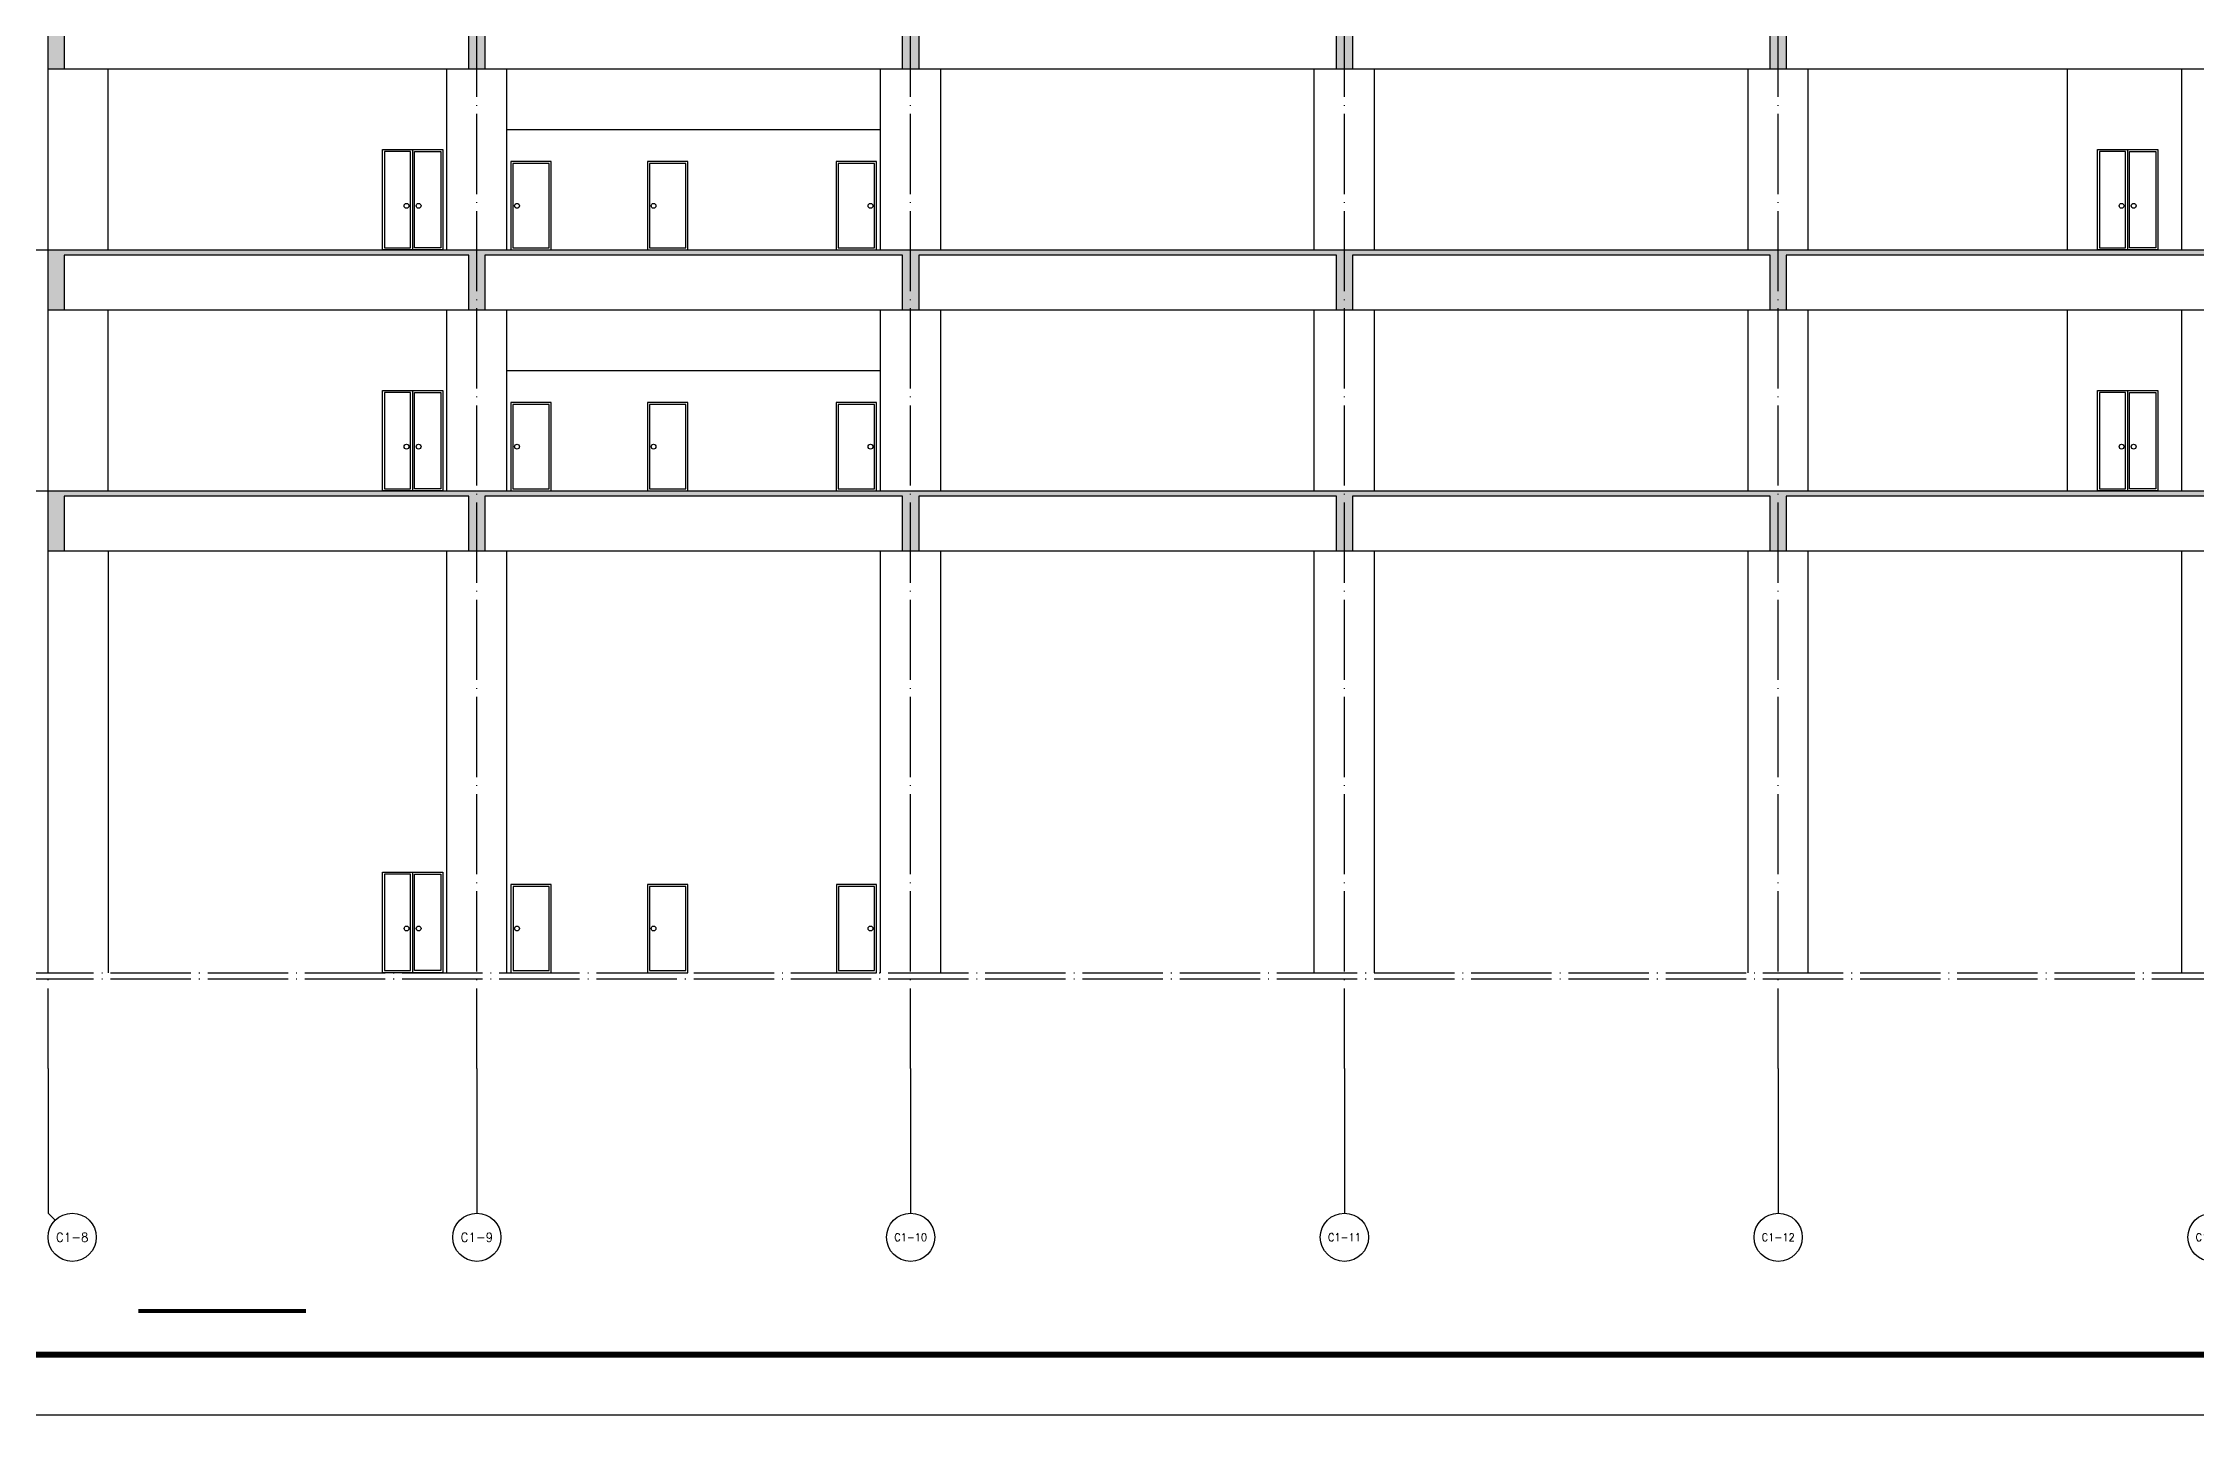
# Model space of a CAD drawing. Extents: x 6843040 to 15500510, y -6507076 to -4940511.
# Drawn here: x 7990571 to 8044196, y -5959321 to -5925153 of the extents above; entities that cross this region are included whole.
import ezdxf
from ezdxf.enums import TextEntityAlignment as Align

# ---------------------------------------------------------------- set-up
doc = ezdxf.new("R2010")
doc.units = 0
doc.header["$LTSCALE"] = 1000
doc.header["$MEASUREMENT"] = 0
doc.linetypes.add('DOTE', pattern=[2.42, 2, -0.2, 0.02, -0.2])
for name, color, linetype in [('AXIS', 3, 'Continuous'), ('AXIS_TEXT', 7, 'Continuous'), ('COLUMN', 10, 'Continuous'), ('DIM_SYMB', 3, 'Continuous'), ('DOTE', 8, 'DOTE'), ('E_LINE_4', 5, 'Continuous'), ('E_LINE_6', 11, 'Continuous'), ('PUB_HACTH', 8, 'Continuous'), ('PUB_TITLE', 4, 'Continuous')]:
    doc.layers.add(name, color=color, linetype=linetype)
doc.styles.add('_TCH_AXIS', font='COMPLEX', dxfattribs={"bigfont": 'GBCBIG'})
doc.styles.add('COMPLEX', font='COMPLEX')

# ---------------------------------------------------------------- blocks, each defined once
blk = doc.blocks.new('z')
at = {"layer": 'E_LINE_4'}
for points in [[(7778397, -5908821), (7714122, -5908821)], [(7714122, -5913321), (7714122, -5908821)], [(7715622, -5913321), (7715622, -5908821)], [(7724047, -5913321), (7724047, -5908821)], [(7725547, -5913321), (7725547, -5908821)], [(7734847, -5913321), (7734847, -5908821)], [(7736347, -5913321), (7736347, -5908821)], [(7745647, -5913321), (7745647, -5908821)], [(7747147, -5913321), (7747147, -5908821)], [(7756447, -5913321), (7756447, -5908821)], [(7757947, -5913321), (7757947, -5908821)], [(7767247, -5913321), (7767247, -5908821)]]:
    blk.add_lwpolyline(points, dxfattribs=at)
blk = doc.blocks.new('m')
at = {"layer": 'E_LINE_6'}
for points in [[(7764397, -5923321), (7764397, -5918821)], [(7723197, -5920821), (7723197, -5923321)], [(7765897, -5920821), (7765897, -5923321)]]:
    blk.add_lwpolyline(points, dxfattribs=at)
for points in [[(7722447, -5923321), (7722447, -5920821), (7723947, -5920821), (7723947, -5923321)], [(7723147, -5920871), (7722497, -5920871), (7722497, -5923271), (7723147, -5923271)], [(7723247, -5920871), (7723897, -5920871), (7723897, -5923271), (7723247, -5923271)], [(7725647, -5923321), (7726647, -5923321), (7726647, -5921121), (7725647, -5921121)], [(7725697, -5923271), (7726597, -5923271), (7726597, -5921171), (7725697, -5921171)], [(7729047, -5923321), (7730047, -5923321), (7730047, -5921121), (7729047, -5921121)], [(7729097, -5923271), (7729997, -5923271), (7729997, -5921171), (7729097, -5921171)], [(7733747, -5923321), (7734747, -5923321), (7734747, -5921121), (7733747, -5921121)], [(7733797, -5923271), (7734697, -5923271), (7734697, -5921171), (7733797, -5921171)], [(7765147, -5923321), (7765147, -5920821), (7766647, -5920821), (7766647, -5923321)], [(7765847, -5920871), (7765197, -5920871), (7765197, -5923271), (7765847, -5923271)], [(7765947, -5920871), (7766597, -5920871), (7766597, -5923271), (7765947, -5923271)]]:
    blk.add_lwpolyline(points, close=True, dxfattribs=at)
for centre in [(7723047, -5922221), (7723347, -5922221), (7725797, -5922221), (7729197, -5922221), (7734597, -5922221), (7765747, -5922221), (7766047, -5922221)]:
    blk.add_circle(centre, 60, dxfattribs=at)
blk = doc.blocks.new('_AXISO')
blk.add_circle((0, 0), 0.5)
at = {"layer": 'AXIS_TEXT', "style": 'COMPLEX', "width": 1.041667}
blk.add_attdef('A', text='', height=0.56, dxfattribs=at).set_placement((-0.25, -0.28), (0.25, -0.28), align=Align.FIT)

msp = doc.modelspace()

# ---------------------------------------------------------------- hatches: boundary and pattern name
at = {"layer": 'PUB_HACTH'}
h = msp.add_hatch(color=256, dxfattribs=at)
h.dxf.hatch_style = 1
h.paths.add_polyline_path([(8055371.1, -5912305.5), (8055371.1, -5913805.5), (8054971.1, -5913805.5), (8054971.1, -5912435.5), (8044771.1, -5912435.5), (8044771.1, -5913805.5), (8044371.1, -5913805.5), (8044371.1, -5912435.5), (8033971.1, -5912435.5), (8033971.1, -5913805.5), (8033571.1, -5913805.5), (8033571.1, -5912435.5), (8023171.1, -5912435.5), (8023171.1, -5913805.5), (8022771.1, -5913805.5), (8022771.1, -5912435.5), (8012371.1, -5912435.5), (8012371.1, -5913805.5), (8011971.1, -5913805.5), (8011971.1, -5912435.5), (8001571.1, -5912435.5), (8001571.1, -5913805.5), (8001171.1, -5913805.5), (8001171.1, -5912435.5), (7991096.1, -5912435.5), (7991096.1, -5913805.5), (7990696.1, -5913805.5), (7990696.1, -5912305.5)])
edge = h.paths.add_edge_path()
edge.add_line((7930571.1, -5918305.5), (7930571.1, -5913805.5))
edge = h.paths.add_edge_path()
edge.add_line((7926171.1, -5913805.5), (7990446.1, -5913805.5))
edge = h.paths.add_edge_path()
edge.add_line((8043821.1, -5918305.5), (8043821.1, -5913805.5))
edge = h.paths.add_edge_path()
edge.add_line((8045321.1, -5918305.5), (8045321.1, -5913805.5))
edge = h.paths.add_edge_path(flags=16)
edge.add_line((8054971.1, -5913805.5), (7990696.1, -5913805.5))
edge = h.paths.add_edge_path()
edge.add_line((8033021.1, -5918305.5), (8033021.1, -5913805.5))
edge = h.paths.add_edge_path()
edge.add_line((8034521.1, -5918305.5), (8034521.1, -5913805.5))
edge = h.paths.add_edge_path()
edge.add_line((8022221.1, -5918305.5), (8022221.1, -5913805.5))
edge = h.paths.add_edge_path()
edge.add_line((8023721.1, -5918305.5), (8023721.1, -5913805.5))
edge = h.paths.add_edge_path()
edge.add_line((8011421.1, -5918305.5), (8011421.1, -5913805.5))
edge = h.paths.add_edge_path()
edge.add_line((8012921.1, -5918305.5), (8012921.1, -5913805.5))
edge = h.paths.add_edge_path()
edge.add_line((8000621.1, -5918305.5), (8000621.1, -5913805.5))
edge = h.paths.add_edge_path()
edge.add_line((8002121.1, -5918305.5), (8002121.1, -5913805.5))
edge = h.paths.add_edge_path()
edge.add_line((7990696.1, -5918305.5), (7990696.1, -5913805.5))
edge = h.paths.add_edge_path()
edge.add_line((7992196.1, -5918305.5), (7992196.1, -5913805.5))
edge = h.paths.add_edge_path()
edge.add_line((7988946.1, -5918305.5), (7988946.1, -5913805.5))
edge = h.paths.add_edge_path()
edge.add_line((7990446.1, -5918305.5), (7990446.1, -5913805.5))
edge = h.paths.add_edge_path()
edge.add_line((7979021.1, -5918305.5), (7979021.1, -5913805.5))
edge = h.paths.add_edge_path()
edge.add_line((7980521.1, -5918305.5), (7980521.1, -5913805.5))
edge = h.paths.add_edge_path()
edge.add_line((7968221.1, -5918305.5), (7968221.1, -5913805.5))
edge = h.paths.add_edge_path()
edge.add_line((7969721.1, -5918305.5), (7969721.1, -5913805.5))
edge = h.paths.add_edge_path()
edge.add_line((7957421.1, -5918305.5), (7957421.1, -5913805.5))
edge = h.paths.add_edge_path()
edge.add_line((7958921.1, -5918305.5), (7958921.1, -5913805.5))
edge = h.paths.add_edge_path()
edge.add_line((7946621.1, -5918305.5), (7946621.1, -5913805.5))
edge = h.paths.add_edge_path()
edge.add_line((7948121.1, -5918305.5), (7948121.1, -5913805.5))
edge = h.paths.add_edge_path()
edge.add_line((7935821.1, -5918305.5), (7935821.1, -5913805.5))
edge = h.paths.add_edge_path()
edge.add_line((7937321.1, -5918305.5), (7937321.1, -5913805.5))
edge = h.paths.add_edge_path()
edge.add_line((8053871.1, -5918305.5), (8053871.1, -5913805.5))
edge = h.paths.add_edge_path()
edge.add_line((8055371.1, -5918305.5), (8055371.1, -5913805.5))
h.paths.add_polyline_path([(8055371.1, -5918305.5), (8055371.1, -5918455.5), (8056671.1, -5918455.5), (8056671.1, -5918105.5), (8056871.1, -5918105.5), (8056871.1, -5920305.5), (8056571.1, -5920305.5), (8056571.1, -5918585.5), (8055371.1, -5918585.5), (8055371.1, -5919805.5), (8054971.1, -5919805.5), (8054971.1, -5918435.5), (8044771.1, -5918435.5), (8044771.1, -5919805.5), (8044371.1, -5919805.5), (8044371.1, -5918435.5), (8033971.1, -5918435.5), (8033971.1, -5919805.5), (8033571.1, -5919805.5), (8033571.1, -5918435.5), (8023171.1, -5918435.5), (8023171.1, -5919805.5), (8022771.1, -5919805.5), (8022771.1, -5918435.5), (8012371.1, -5918435.5), (8012371.1, -5919805.5), (8011971.1, -5919805.5), (8011971.1, -5918435.5), (8001571.1, -5918435.5), (8001571.1, -5919805.5), (8001171.1, -5919805.5), (8001171.1, -5918435.5), (7991096.1, -5918435.5), (7991096.1, -5919805.5), (7990696.1, -5919805.5), (7990696.1, -5918305.5)])
h.paths.add_polyline_path([(8056371.1, -5924305.5), (8056671.1, -5924305.5), (8056671.1, -5925305.5), (8056371.1, -5925305.5), (8056371.1, -5924435.5), (8055371.1, -5924435.5), (8055371.1, -5925805.5), (8054971.1, -5925805.5), (8054971.1, -5924435.5), (8044771.1, -5924435.5), (8044771.1, -5925805.5), (8044371.1, -5925805.5), (8044371.1, -5924435.5), (8033971.1, -5924435.5), (8033971.1, -5925805.5), (8033571.1, -5925805.5), (8033571.1, -5924435.5), (8023171.1, -5924435.5), (8023171.1, -5925805.5), (8022771.1, -5925805.5), (8022771.1, -5924435.5), (8012371.1, -5924435.5), (8012371.1, -5925805.5), (8011971.1, -5925805.5), (8011971.1, -5924435.5), (8001571.1, -5924435.5), (8001571.1, -5925805.5), (8001171.1, -5925805.5), (8001171.1, -5924435.5), (7991096.1, -5924435.5), (7991096.1, -5925805.5), (7990696.1, -5925805.5), (7990696.1, -5924305.5)])
h.paths.add_polyline_path([(8056371.1, -5930305.5), (8056671.1, -5930305.5), (8056671.1, -5931305.5), (8056371.1, -5931305.5), (8056371.1, -5930435.5), (8055371.1, -5930435.5), (8055371.1, -5931805.5), (8054971.1, -5931805.5), (8054971.1, -5930435.5), (8044771.1, -5930435.5), (8044771.1, -5931805.5), (8044371.1, -5931805.5), (8044371.1, -5930435.5), (8033971.1, -5930435.5), (8033971.1, -5931805.5), (8033571.1, -5931805.5), (8033571.1, -5930435.5), (8023171.1, -5930435.5), (8023171.1, -5931805.5), (8022771.1, -5931805.5), (8022771.1, -5930435.5), (8012371.1, -5930435.5), (8012371.1, -5931805.5), (8011971.1, -5931805.5), (8011971.1, -5930435.5), (8001571.1, -5930435.5), (8001571.1, -5931805.5), (8001171.1, -5931805.5), (8001171.1, -5930435.5), (7991096.1, -5930435.5), (7991096.1, -5931805.5), (7990696.1, -5931805.5), (7990696.1, -5930305.5)])
h.paths.add_polyline_path([(7990696.1, -5936305.5), (8056671.1, -5936305.5), (8056671.1, -5936105.5), (8056871.1, -5936105.5), (8056871.1, -5937805.5), (8056671.1, -5937805.5), (8056671.1, -5936435.5), (8055371.1, -5936435.5), (8055371.1, -5937805.5), (8054971.1, -5937805.5), (8054971.1, -5936435.5), (8044771.1, -5936435.5), (8044771.1, -5937805.5), (8044371.1, -5937805.5), (8044371.1, -5936435.5), (8033971.1, -5936435.5), (8033971.1, -5937805.5), (8033571.1, -5937805.5), (8033571.1, -5936435.5), (8023171.1, -5936435.5), (8023171.1, -5937805.5), (8022771.1, -5937805.5), (8022771.1, -5936435.5), (8012371.1, -5936435.5), (8012371.1, -5937805.5), (8011971.1, -5937805.5), (8011971.1, -5936435.5), (8001571.1, -5936435.5), (8001571.1, -5937805.5), (8001171.1, -5937805.5), (8001171.1, -5936435.5), (7991096.1, -5936435.5), (7991096.1, -5937805.5), (7990696.1, -5937805.5)])

# ---------------------------------------------------------------- linework, layer by layer
at = {"layer": 'AXIS'}
for p, q in [((7990696.1, -5950696.1), (7990696.1, -5954295.8)), ((8001371.1, -5950696.1), (8001371.1, -5954295.8)), ((8012171.1, -5950696.1), (8012171.1, -5954295.8)), ((8022971.1, -5950696.1), (8022971.1, -5954295.8)), ((8033771.1, -5950696.1), (8033771.1, -5954295.8)), ((7990871.8, -5954471.6), (7990696.1, -5954295.8))]:
    msp.add_line(p, q, dxfattribs=at)
at = {"layer": 'COLUMN'}
for points in [[(8044371.1, -5924435.5), (8033971.1, -5924435.5), (8033971.1, -5925805.5), (8033571.1, -5925805.5), (8033571.1, -5924435.5), (8023171.1, -5924435.5), (8023171.1, -5925805.5), (8022771.1, -5925805.5), (8022771.1, -5924435.5), (8012371.1, -5924435.5), (8012371.1, -5925805.5), (8011971.1, -5925805.5), (8011971.1, -5924435.5), (8001571.1, -5924435.5), (8001571.1, -5925805.5), (8001171.1, -5925805.5), (8001171.1, -5924435.5), (7991096.1, -5924435.5), (7991096.1, -5925805.5), (7990696.1, -5925805.5), (7990696.1, -5924305.5), (8056371.1, -5924305.5)], [(8044371.1, -5930435.5), (8033971.1, -5930435.5), (8033971.1, -5931805.5), (8033571.1, -5931805.5), (8033571.1, -5930435.5), (8023171.1, -5930435.5), (8023171.1, -5931805.5), (8022771.1, -5931805.5), (8022771.1, -5930435.5), (8012371.1, -5930435.5), (8012371.1, -5931805.5), (8011971.1, -5931805.5), (8011971.1, -5930435.5), (8001571.1, -5930435.5), (8001571.1, -5931805.5), (8001171.1, -5931805.5), (8001171.1, -5930435.5), (7991096.1, -5930435.5), (7991096.1, -5931805.5), (7990696.1, -5931805.5), (7990696.1, -5930305.5), (8056371.1, -5930305.5)], [(7990696.1, -5936305.5), (8056671.1, -5936305.5)], [(8044371.1, -5936435.5), (8033971.1, -5936435.5), (8033971.1, -5937805.5), (8033571.1, -5937805.5), (8033571.1, -5936435.5), (8023171.1, -5936435.5), (8023171.1, -5937805.5), (8022771.1, -5937805.5), (8022771.1, -5936435.5), (8012371.1, -5936435.5), (8012371.1, -5937805.5), (8011971.1, -5937805.5), (8011971.1, -5936435.5), (8001571.1, -5936435.5), (8001571.1, -5937805.5), (8001171.1, -5937805.5), (8001171.1, -5936435.5), (7991096.1, -5936435.5), (7991096.1, -5937805.5), (7990696.1, -5937805.5), (7990696.1, -5936305.5)]]:
    msp.add_lwpolyline(points, dxfattribs=at)
at = {"layer": 'DIM_SYMB', "const_width": 105}
msp.add_lwpolyline([(7992944, -5956730.8), (7997120.1, -5956730.8)], dxfattribs=at)
at = {"layer": 'DOTE'}
for p, q in [((7990696.1, -5950696.1), (7990696.1, -5895305.5)), ((8001371.1, -5950696.1), (8001371.1, -5895305.5)), ((8012171.1, -5950696.1), (8012171.1, -5895305.5)), ((8022971.1, -5950696.1), (8022971.1, -5895305.5)), ((8033771.1, -5950696.1), (8033771.1, -5895305.5)), ((7917230.6, -5930305.5), (8060198.7, -5930305.5)), ((7917230.6, -5936305.5), (8060198.7, -5936305.5)), ((7917230.6, -5948305.5), (8060198.7, -5948305.5)), ((7917230.6, -5948455.5), (8060198.7, -5948455.5))]:
    msp.add_line(p, q, dxfattribs=at)
at = {"layer": 'E_LINE_4'}
for points in [[(7990696.1, -5948305.5), (7990696.1, -5937805.5)], [(8054971.1, -5937805.5), (7990696.1, -5937805.5)], [(7992196.1, -5948305.5), (7992196.1, -5937805.5)], [(8000621.1, -5948305.5), (8000621.1, -5937805.5)], [(8002121.1, -5948305.5), (8002121.1, -5937805.5)], [(8011421.1, -5948305.5), (8011421.1, -5937805.5)], [(8012921.1, -5948305.5), (8012921.1, -5937805.5)], [(8022221.1, -5948305.5), (8022221.1, -5937805.5)], [(8023721.1, -5948305.5), (8023721.1, -5937805.5)], [(8033021.1, -5948305.5), (8033021.1, -5937805.5)], [(8034521.1, -5948305.5), (8034521.1, -5937805.5)], [(8043821.1, -5948305.5), (8043821.1, -5937805.5)]]:
    msp.add_lwpolyline(points, dxfattribs=at)
at = {"layer": 'E_LINE_6'}
for points in [[(8002121.1, -5927305.5), (8011421.1, -5927305.5)], [(8002121.1, -5933305.5), (8011421.1, -5933305.5)], [(7999771.1, -5945805.5), (7999771.1, -5948305.5)]]:
    msp.add_lwpolyline(points, dxfattribs=at)
for points in [[(7999021.1, -5948305.5), (7999021.1, -5945805.5), (8000521.1, -5945805.5), (8000521.1, -5948305.5)], [(7999721.1, -5945855.5), (7999071.1, -5945855.5), (7999071.1, -5948255.5), (7999721.1, -5948255.5)], [(7999821.1, -5945855.5), (8000471.1, -5945855.5), (8000471.1, -5948255.5), (7999821.1, -5948255.5)], [(8002221.1, -5948305.5), (8003221.1, -5948305.5), (8003221.1, -5946105.5), (8002221.1, -5946105.5)], [(8002271.1, -5948255.5), (8003171.1, -5948255.5), (8003171.1, -5946155.5), (8002271.1, -5946155.5)], [(8005621.1, -5948305.5), (8006621.1, -5948305.5), (8006621.1, -5946105.5), (8005621.1, -5946105.5)], [(8005671.1, -5948255.5), (8006571.1, -5948255.5), (8006571.1, -5946155.5), (8005671.1, -5946155.5)], [(8010321.1, -5948305.5), (8011321.1, -5948305.5), (8011321.1, -5946105.5), (8010321.1, -5946105.5)], [(8010371.1, -5948255.5), (8011271.1, -5948255.5), (8011271.1, -5946155.5), (8010371.1, -5946155.5)]]:
    msp.add_lwpolyline(points, close=True, dxfattribs=at)
for centre in [(7999621.1, -5947205.5), (7999921.1, -5947205.5), (8002371.1, -5947205.5), (8005771.1, -5947205.5), (8011171.1, -5947205.5)]:
    msp.add_circle(centre, 60, dxfattribs=at)
at = {"layer": 'PUB_TITLE'}
msp.add_lwpolyline([(7906927.5, -5959320.5), (8085277.5, -5959320.5), (8085277.5, -5833170.5), (7906927.5, -5833170.5)], close=True, dxfattribs=at)
at = {"layer": 'PUB_TITLE', "const_width": 150}
msp.add_lwpolyline([(7910677.5, -5957820.5), (8083777.5, -5957820.5), (8083777.5, -5834670.5), (7910677.5, -5834670.5)], close=True, dxfattribs=at)

# ---------------------------------------------------------------- block references
for name, p in [('z', (276573.7, -16984.5)), ('m', (276573.7, -6984.5)), ('z', (276573.7, -22984.5)), ('m', (276573.7, -12984.5))]:
    msp.add_blockref(name, p)
at = {"layer": 'AXIS'}
ref = msp.add_blockref('_AXISO', (7991296.1, -5954895.8), dxfattribs=dict(at, xscale=1200, yscale=1200, zscale=1200))
ref.add_attrib('A', 'C1-8', dxfattribs={"layer": 'AXIS_TEXT', "height": 223.72, "style": '_TCH_AXIS'}).set_placement((7990891.3, -5955007.7), (7991700.9, -5955007.7), align=Align.FIT)
ref = msp.add_blockref('_AXISO', (8001371.1, -5954895.8), dxfattribs=dict(at, xscale=1200, yscale=1200, zscale=1200))
ref.add_attrib('A', 'C1-9', dxfattribs={"layer": 'AXIS_TEXT', "height": 223.72, "style": '_TCH_AXIS'}).set_placement((8000966.3, -5955007.7), (8001775.9, -5955007.7), align=Align.FIT)
ref = msp.add_blockref('_AXISO', (8012171.1, -5954895.8), dxfattribs=dict(at, xscale=1200, yscale=1200, zscale=1200))
ref.add_attrib('A', 'C1-10', dxfattribs={"layer": 'AXIS_TEXT', "height": 188.88, "style": '_TCH_AXIS'}).set_placement((8011761.9, -5954990.3), (8012580.3, -5954990.3), align=Align.FIT)
ref = msp.add_blockref('_AXISO', (8022971.1, -5954895.8), dxfattribs=dict(at, xscale=1200, yscale=1200, zscale=1200))
ref.add_attrib('A', 'C1-11', dxfattribs={"layer": 'AXIS_TEXT', "height": 199.26, "style": '_TCH_AXIS'}).set_placement((8022563.1, -5954995.4), (8023379.1, -5954995.4), align=Align.FIT)
ref = msp.add_blockref('_AXISO', (8033771.1, -5954895.8), dxfattribs=dict(at, xscale=1200, yscale=1200, zscale=1200))
ref.add_attrib('A', 'C1-12', dxfattribs={"layer": 'AXIS_TEXT', "height": 188.88, "style": '_TCH_AXIS'}).set_placement((8033361.9, -5954990.3), (8034180.3, -5954990.3), align=Align.FIT)
ref = msp.add_blockref('_AXISO', (8044571.1, -5954895.8), dxfattribs=dict(at, xscale=1200, yscale=1200, zscale=1200))
ref.add_attrib('A', 'C1-13', dxfattribs={"layer": 'AXIS_TEXT', "height": 188.88, "style": '_TCH_AXIS'}).set_placement((8044161.9, -5954990.3), (8044980.3, -5954990.3), align=Align.FIT)

doc.saveas('drawing.dxf')
